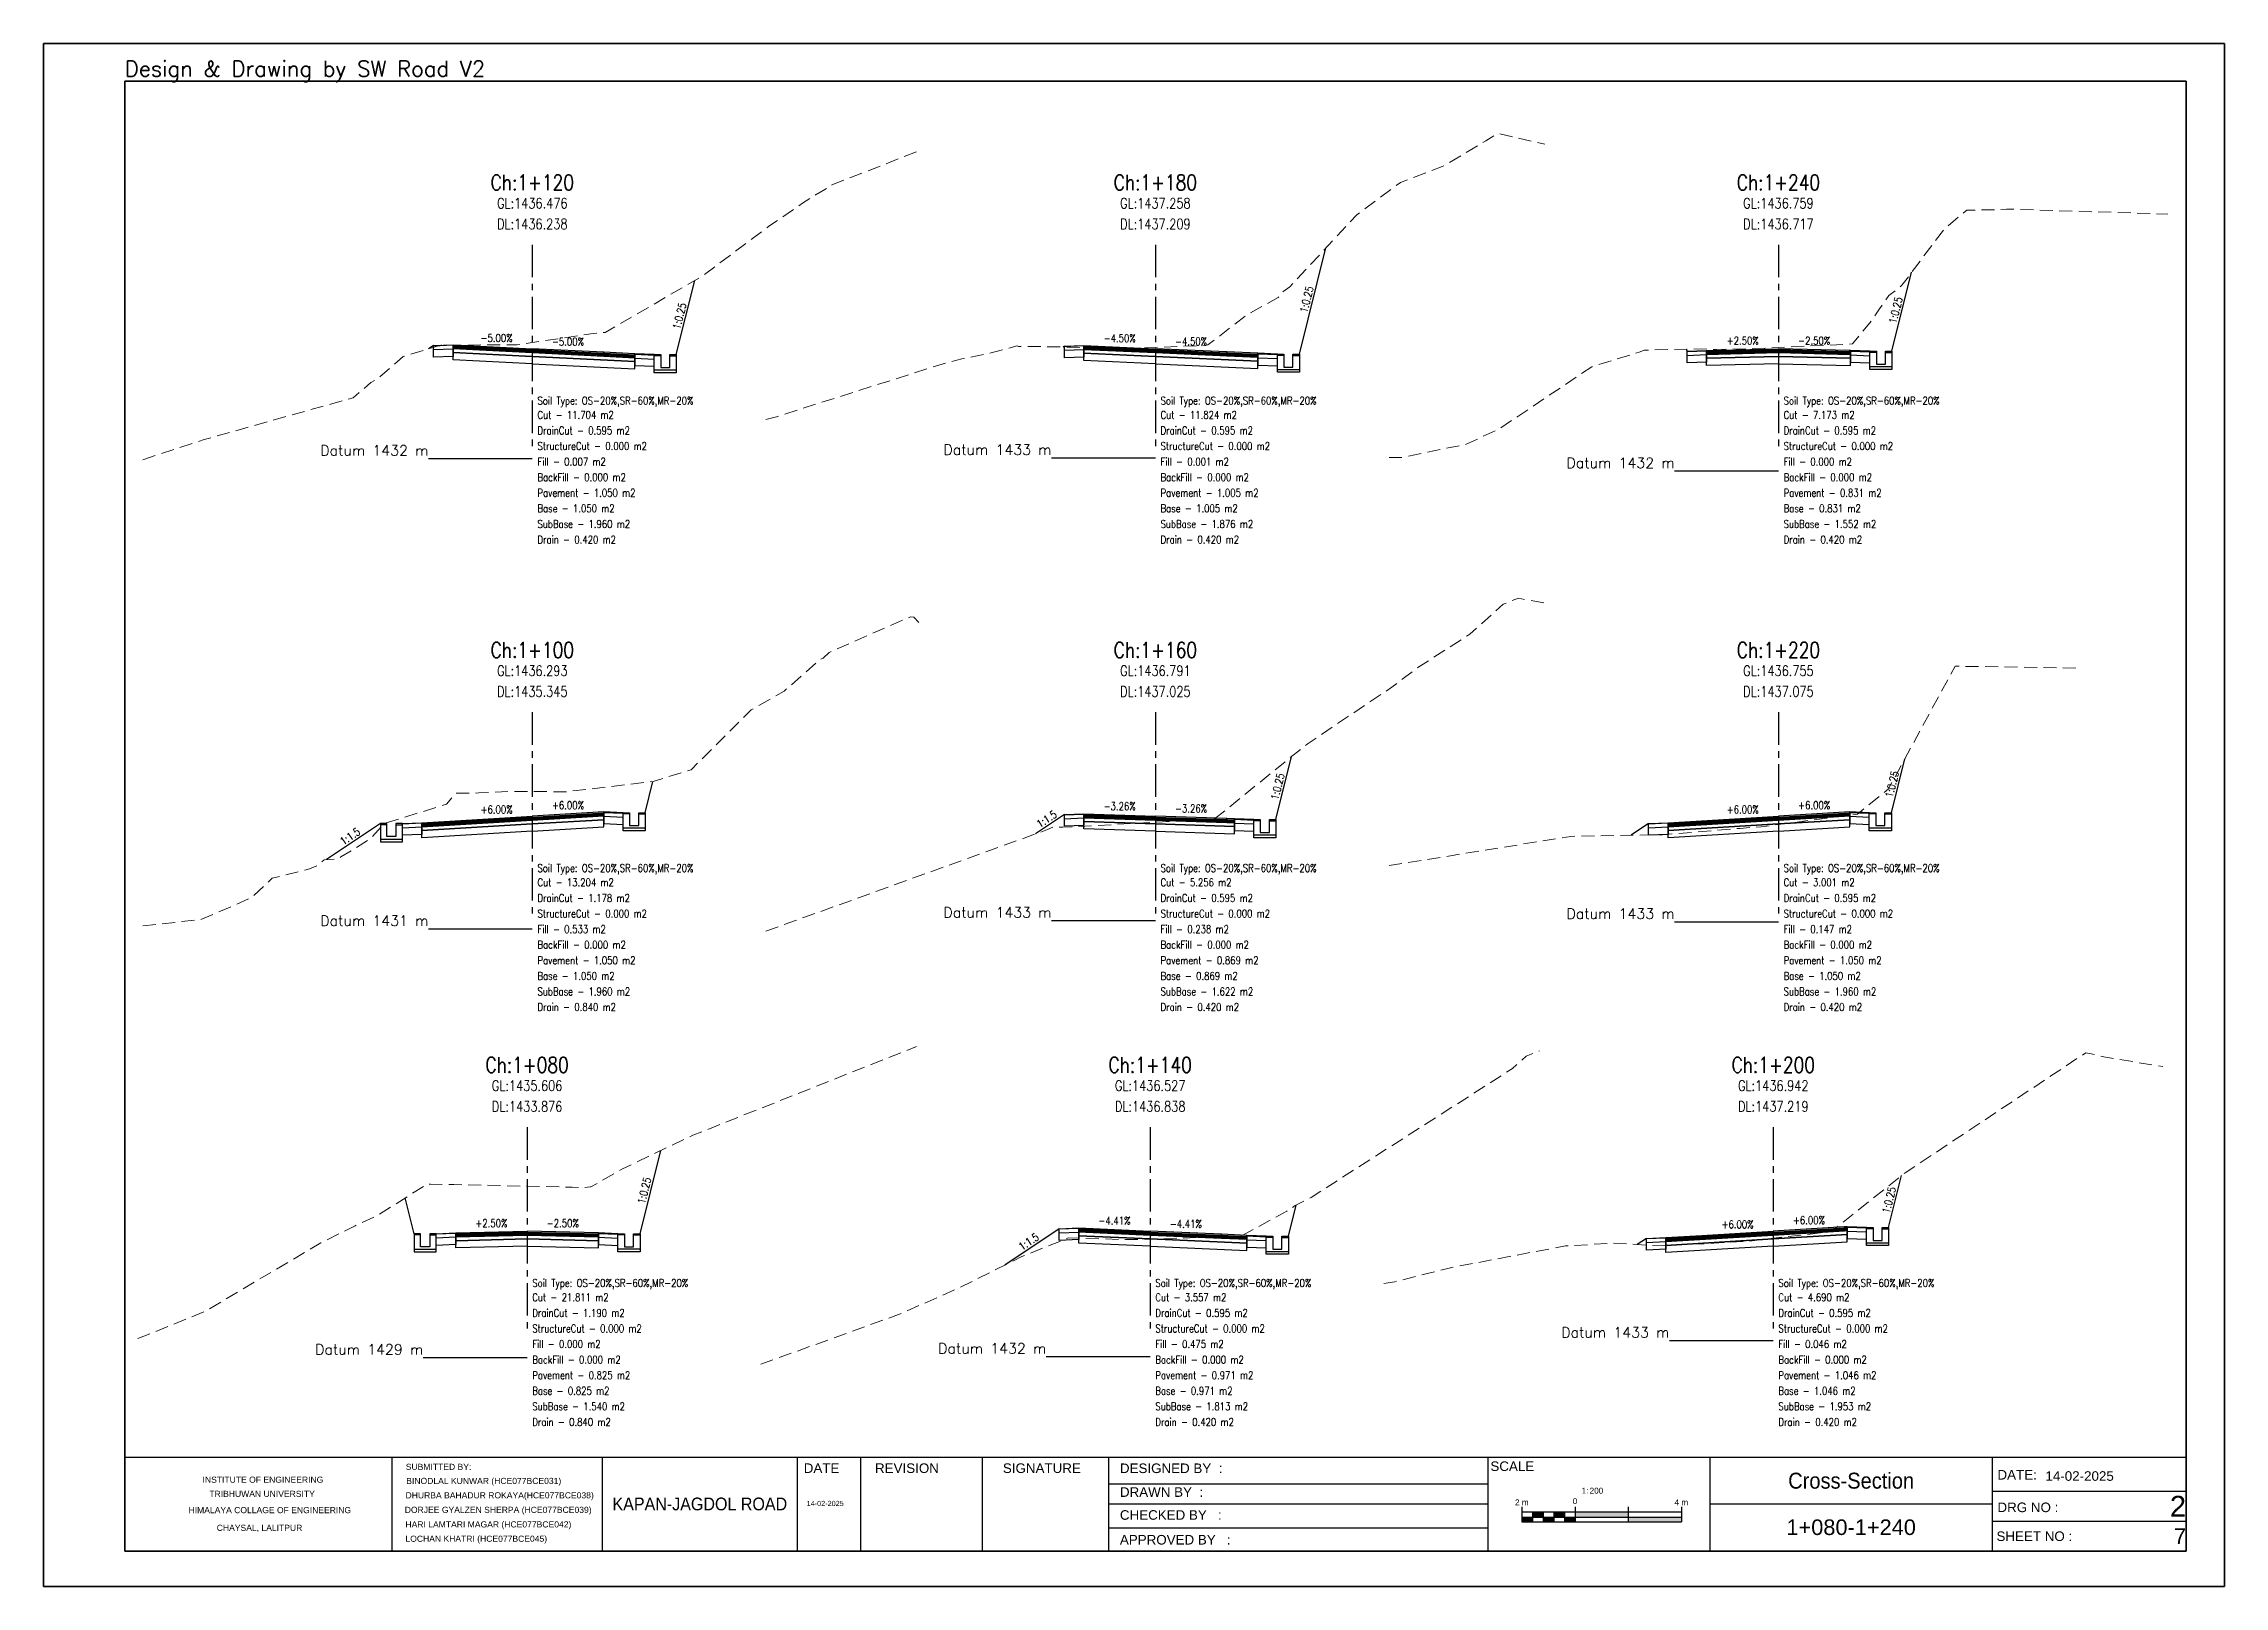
# Model space of a CAD drawing. Extents: x -19 to 1577, y -12 to 48.
# Drawn here: x 629.2 to 713.2, y -11.7 to 47.7 of the extents above; entities that cross this region are included whole.
import ezdxf
from ezdxf.enums import TextEntityAlignment as Align

# ---------------------------------------------------------------- set-up
doc = ezdxf.new("R2010")
doc.units = 0
doc.header["$MEASUREMENT"] = 0
doc.linetypes.add('Center', pattern=[2, 1.25, -0.25, 0.25, -0.25])
doc.linetypes.add('Dashed', pattern=[0.75, 0.5, -0.25])
for name, color, linetype in [('BackFill-Area', 7, 'Continuous'), ('Base', 6, 'Continuous'), ('Base-Area', 7, 'Continuous'), ('Cut-Area', 7, 'Continuous'), ('CutFillLine', 4, 'Continuous'), ('Drain', 3, 'Continuous'), ('Drain-Area', 7, 'Continuous'), ('DrainCut-Area', 7, 'Continuous'), ('ExtraWideningLayers', 7, 'Continuous'), ('Fill-Area', 7, 'Continuous'), ('Frame', 7, 'Continuous'), ('L_CF_Slope', 7, 'Continuous'), ('L_Slope', 7, 'Continuous'), ('Pavement-Area', 7, 'Continuous'), ('PavementLayers', 1, 'Continuous'), ('R_CF_Slope', 7, 'Continuous'), ('R_Slope', 7, 'Continuous'), ('Shoulder', 2, 'Continuous'), ('Soil Type', 7, 'Continuous'), ('StructureCut-Area', 7, 'Continuous'), ('SubBase', 7, 'Continuous'), ('SubBase-Area', 7, 'Continuous')]:
    doc.layers.add(name, color=color, linetype=linetype)
for name, color, linetype, lineweight in [('CenterLine', 5, 'Center', 25), ('ChainageTxt', 7, 'Continuous', 25), ('DatumLabel', 1, 'Continuous', 25), ('DLTxt', 1, 'Continuous', 25), ('GL', 104, 'Dashed', 18), ('GLTxt', 3, 'Continuous', 25)]:
    doc.layers.add(name, color=color, linetype=linetype, lineweight=lineweight)
doc.styles.add('ARIAL', font='arial.ttf')
doc.styles.get("Standard").update_dxf_attribs({"font": 'simplex.shx'})

# ---------------------------------------------------------------- blocks, each defined once
blk = doc.blocks.new('SheetA3-1')
at = {"layer": 'Frame', "color": 6, "linetype": 'Continuous', "lineweight": 35}
for p, q in [((397, 0), (0, 0)), ((0, 0), (0, -283)), ((397, -283), (397, 0)), ((0, -283), (397, -283))]:
    blk.add_line(p, q, dxfattribs=at)
at = {"layer": 'Frame', "linetype": 'Continuous', "lineweight": 30}
for p, q in [((397, -264.94), (0, -264.94)), ((51.51, -282.86), (51.51, -264.94)), ((91.94, -264.94), (91.94, -282.86)), ((129.6, -282.86), (129.6, -264.94)), ((141.75, -282.86), (141.75, -264.94)), ((165.2, -282.86), (165.2, -264.94)), ((189.51, -282.86), (189.51, -264.94)), ((262.53, -264.94), (262.53, -282.86)), ((305.32, -282.86), (305.32, -264.94)), ((359.69, -264.94), (359.69, -282.86)), ((189.51, -270.06), (262.53, -270.06)), ((359.69, -271.47), (397, -271.47)), ((189.51, -273.9), (262.53, -273.9)), ((305.32, -273.9), (359.69, -273.9)), ((189.51, -278.48), (262.53, -278.48)), ((359.69, -277.21), (397, -277.21))]:
    blk.add_line(p, q, dxfattribs=at)
at = {"layer": 'Frame', "color": 7, "linetype": 'Continuous'}
for p, q in [((269.08, -274.49), (269.08, -277.35)), ((299.8, -275.51), (269.08, -275.51)), ((269.08, -276.43), (299.8, -276.43)), ((271.13, -275.51), (271.13, -277.35)), ((273.18, -275.51), (273.18, -277.35)), ((275.23, -275.51), (275.23, -277.35)), ((277.28, -275.51), (277.28, -277.35)), ((279.32, -274.49), (279.32, -277.35)), ((289.56, -274.49), (289.56, -277.35)), ((299.8, -274.49), (299.8, -277.35)), ((269.08, -277.35), (299.8, -277.35))]:
    blk.add_line(p, q, dxfattribs=at)
at = {"layer": 'Frame', "color": 6, "linetype": 'Continuous', "lineweight": 35}
blk.add_lwpolyline([(-15.62, -289.77), (404.38, -289.77), (404.38, 7.23), (-15.62, 7.23)], close=True, dxfattribs=at)
at = {"layer": 'Frame', "color": 7, "linetype": 'Continuous'}
for points in [[(269.08, -276.43), (269.08, -277.35), (271.13, -276.43), (271.13, -277.35)], [(271.13, -275.51), (271.13, -276.43), (273.18, -275.51), (273.18, -276.43)], [(273.18, -276.43), (273.18, -277.35), (275.23, -276.43), (275.23, -277.35)], [(275.23, -276.43), (275.23, -275.51), (277.28, -276.43), (277.28, -275.51)], [(277.28, -276.43), (277.28, -277.35), (279.32, -276.43), (279.32, -277.35)], [(279.32, -276.43), (279.32, -275.51), (289.56, -276.43), (289.56, -275.51)], [(289.56, -276.43), (289.56, -277.35), (299.8, -276.43), (299.8, -277.35)]]:
    blk.add_solid(points, dxfattribs=at)
at = {"color": 1, "style": 'ARIAL'}
for tag, height, p in [('DWGNUM', 4, (397, -274.34)), ('SHEETNUM', 3, (397, -280.11))]:
    blk.add_attdef(tag, text='', height=height, dxfattribs=at).set_placement(p, align=Align.MIDDLE_RIGHT)
at = {"style": 'ARIAL'}
blk.add_attdef('CHRANGE', text='', height=3, dxfattribs=at).set_placement((332.51, -278.38), align=Align.MIDDLE_CENTER)
at = {"layer": 'Frame', "linetype": 'Continuous', "style": 'ARIAL'}
for s, height, p in [('INSTITUTE OF ENGINEERING', 1.1795, (26.62, -269.82)), ('SCALE ', 1.843, (267.6, -267.56))]:
    blk.add_text(s, height=height, dxfattribs=at).set_placement(p, align=Align.CENTER)
for s, height, p in [('SUBMITTED BY:', 1.1795, (54.13, -267.35)), ('DATE', 1.843, (130.78, -267.94)), ('REVISION', 1.843, (144.51, -267.94)), ('SIGNATURE', 1.843, (169.13, -267.94)), ('DESIGNED BY  :', 1.8429, (191.67, -267.96)), ('DHURBA BAHADUR ROKAYA(HCE077BCE038)', 1.1795, (54.09, -272.83)), ('BINODLAL KUNWAR (HCE077BCE031)', 1.1795, (54.23, -270.06)), ('DRAWN BY  :', 1.8429, (191.67, -272.54)), ('DORJEE GYALZEN SHERPA (HCE077BCE039)', 1.1795, (53.94, -275.63)), ('HARI LAMTARI MAGAR (HCE077BCE042)', 1.1795, (54.07, -278.43)), ('14-02-2025', 1, (131.34, -274.31)), ('CHECKED BY   :', 1.8429, (191.67, -276.95)), ('LOCHAN KHATRI (HCE077BCE045)', 1.1795, (54.07, -281.19)), ('APPROVED BY   :', 1.8429, (191.67, -281.72))]:
    blk.add_text(s, height=height, dxfattribs=at).set_placement(p)
at = {"layer": 'Frame', "color": 7, "linetype": 'Continuous', "style": 'ARIAL'}
for s, height, p in [('DATE:', 1.843, (360.68, -269.21)), ('14-02-2025', 1.843, (369.92, -269.45)), ('DRG NO : ', 1.843, (360.68, -275.48)), ('SHEET NO : ', 1.8429, (360.49, -281.04))]:
    blk.add_text(s, height=height, dxfattribs=at).set_placement(p)
at = {"layer": 'Frame', "linetype": 'Continuous', "style": 'ARIAL'}
for s, p in [('TRIBHUWAN UNIVERSITY', (26.46, -271.96)), ('HIMALAYA COLLAGE OF ENGINEERING', (27.95, -275.09)), ('CHAYSAL, LALITPUR', (25.97, -278.6))]:
    blk.add_text(s, height=1.1795, dxfattribs=at).set_placement(p, align=Align.MIDDLE)
at = {"layer": 'Frame', "color": 7, "linetype": 'Continuous', "style": 'ARIAL'}
for s, height, p in [('0', 1.13, (279.32, -273.93)), ('1: ', 1.126, (281.48, -271.89))]:
    blk.add_text(s, height=height, dxfattribs=at).set_placement(p, align=Align.CENTER)
at = {"layer": 'Frame', "linetype": 'Continuous', "lineweight": 30, "style": 'ARIAL', "width": 0.9}
for tag, height, p in [('DWGNAME', 3.07, (332.51, -269.42)), ('KAPAN-JAGDOLROAD', 2.46, (110.77, -273.9))]:
    blk.add_attdef(tag, text='', height=height, dxfattribs=at).set_placement(p, align=Align.MIDDLE_CENTER)
at = {"layer": 'Frame', "color": 7, "linetype": 'Continuous', "style": 'ARIAL'}
blk.add_attdef('HSCALE', (282.14, -271.91), '', height=1.13, dxfattribs=at)
for tag, p in [('V1', (269.08, -274.49)), ('V2', (299.8, -274.49))]:
    blk.add_attdef(tag, text='', height=1.13, dxfattribs=at).set_placement(p, align=Align.BOTTOM_CENTER)

msp = doc.modelspace()

# ---------------------------------------------------------------- linework, layer by layer
at = {"layer": 'Base'}
for points in [[(648, 35.85), (648, 35.7), (644.947, 35.853), (644.947, 35.853), (644.947, 36.003), (648, 35.85)], [(648, 35.85), (648, 35.7), (651.947, 35.503), (651.947, 35.503), (651.947, 35.653), (648, 35.85)], [(672, 35.85), (672, 35.7), (669.25, 35.824), (669.25, 35.824), (669.25, 35.974), (672, 35.85)], [(672, 35.85), (672, 35.7), (675.95, 35.522), (675.95, 35.522), (675.95, 35.672), (672, 35.85)], [(696, 35.85), (696, 35.7), (693.229, 35.631), (693.229, 35.631), (693.229, 35.781), (696, 35.85)], [(696, 35.85), (696, 35.7), (698.771, 35.631), (698.771, 35.631), (698.771, 35.781), (696, 35.85)], [(648, 17.85), (648, 17.7), (643.75, 17.445), (643.75, 17.445), (643.75, 17.595), (648, 17.85)], [(648, 17.85), (648, 17.7), (650.75, 17.865), (650.75, 17.865), (650.75, 18.015), (648, 17.85)], [(672, 17.85), (672, 17.7), (669.25, 17.79), (669.25, 17.79), (669.25, 17.94), (672, 17.85)], [(672, 17.85), (672, 17.7), (675.042, 17.601), (675.042, 17.601), (675.042, 17.751), (672, 17.85)], [(696, 17.85), (696, 17.7), (691.75, 17.445), (691.75, 17.445), (691.75, 17.595), (696, 17.85)], [(696, 17.85), (696, 17.7), (698.75, 17.865), (698.75, 17.865), (698.75, 18.015), (696, 17.85)], [(647.8, 1.874), (647.8, 1.724), (645.05, 1.655), (645.05, 1.655), (645.05, 1.805), (647.8, 1.874)], [(647.8, 1.874), (647.8, 1.724), (650.55, 1.655), (650.55, 1.655), (650.55, 1.805), (647.8, 1.874)], [(671.8, 1.874), (671.8, 1.724), (669.05, 1.845), (669.05, 1.845), (669.05, 1.995), (671.8, 1.874)], [(671.8, 1.874), (671.8, 1.724), (675.524, 1.56), (675.524, 1.56), (675.524, 1.71), (671.8, 1.874)], [(695.8, 1.874), (695.8, 1.724), (691.667, 1.476), (691.667, 1.476), (691.667, 1.626), (695.8, 1.874)], [(695.8, 1.874), (695.8, 1.724), (698.643, 1.894), (698.643, 1.894), (698.643, 2.044), (695.8, 1.874)]]:
    msp.add_lwpolyline(points, dxfattribs=at)
at = {"layer": 'CenterLine'}
for p, q in [((648, 40), (648, 32)), ((672, 40), (672, 32)), ((696, 40), (696, 32)), ((648, 22), (648, 14)), ((672, 22), (672, 14)), ((696, 22), (696, 14)), ((647.8, 6.024), (647.8, -1.976)), ((671.8, 6.024), (671.8, -1.976)), ((695.8, 6.024), (695.8, -1.976))]:
    msp.add_line(p, q, dxfattribs=at)
at = {"layer": 'CutFillLine'}
for points in [[(677.55, 35.792), (678.572, 39.879)], [(700.371, 35.901), (701.131, 38.941)], [(653.547, 35.773), (654.261, 38.63)], [(644.197, 36.123), (643.999, 35.991)], [(668.5, 36.094), (668.454, 36.063)], [(692.479, 35.901), (692.457, 35.986)], [(676.642, 17.871), (677.248, 20.294)], [(700.35, 18.135), (700.868, 20.208)], [(652.35, 18.135), (652.649, 19.333)], [(642.15, 17.715), (640.07, 16.328)], [(668.5, 18.06), (667.387, 17.318)], [(691, 17.715), (690.327, 17.266)], [(652.15, 1.925), (652.95, 5.126)], [(700.243, 2.164), (700.742, 4.161)], [(643.45, 1.925), (643.106, 3.301)], [(677.124, 1.83), (677.423, 3.025)], [(668.3, 2.115), (666.203, 0.717)], [(690.917, 1.746), (690.561, 1.508)]]:
    msp.add_lwpolyline(points, dxfattribs=at)
at = {"layer": 'DatumLabel'}
for p, q in [((648, 31.762), (644, 31.762)), ((672, 31.791), (668, 31.791)), ((696, 31.283), (692, 31.283)), ((648, 13.655), (644, 13.655)), ((672, 13.975), (668, 13.975)), ((696, 13.925), (692, 13.925)), ((695.8, -2.195), (691.8, -2.195)), ((647.8, -2.852), (643.8, -2.852)), ((671.8, -2.814), (667.8, -2.814))]:
    msp.add_line(p, q, dxfattribs=at)
at = {"layer": 'Drain'}
for points in [[(652.697, 35.773), (652.947, 35.773), (652.947, 35.723), (652.947, 35.273), (653.297, 35.273), (653.297, 35.723), (653.297, 35.773), (653.547, 35.773), (653.547, 35.723), (653.547, 35.273), (653.547, 35.173), (653.547, 35.073), (652.697, 35.073), (652.697, 35.173), (652.697, 35.273), (652.697, 35.723), (652.697, 35.773)], [(652.947, 35.723), (652.697, 35.723)], [(653.297, 35.723), (653.547, 35.723)], [(676.7, 35.792), (676.95, 35.792), (676.95, 35.742), (676.95, 35.292), (677.3, 35.292), (677.3, 35.742), (677.3, 35.792), (677.55, 35.792), (677.55, 35.742), (677.55, 35.292), (677.55, 35.192), (677.55, 35.092), (676.7, 35.092), (676.7, 35.192), (676.7, 35.292), (676.7, 35.742), (676.7, 35.792)], [(676.95, 35.742), (676.7, 35.742)], [(677.3, 35.742), (677.55, 35.742)], [(699.521, 35.901), (699.771, 35.901), (699.771, 35.851), (699.771, 35.401), (700.121, 35.401), (700.121, 35.851), (700.121, 35.901), (700.371, 35.901), (700.371, 35.851), (700.371, 35.401), (700.371, 35.301), (700.371, 35.201), (699.521, 35.201), (699.521, 35.301), (699.521, 35.401), (699.521, 35.851), (699.521, 35.901)], [(699.771, 35.851), (699.521, 35.851)], [(700.371, 35.301), (699.521, 35.301)], [(700.121, 35.851), (700.371, 35.851)], [(653.547, 35.173), (652.697, 35.173)], [(677.55, 35.192), (676.7, 35.192)], [(643, 17.715), (642.75, 17.715), (642.75, 17.665), (642.75, 17.215), (642.4, 17.215), (642.4, 17.665), (642.4, 17.715), (642.15, 17.715), (642.15, 17.665), (642.15, 17.215), (642.15, 17.115), (642.15, 17.015), (643, 17.015), (643, 17.115), (643, 17.215), (643, 17.665), (643, 17.715)], [(642.4, 17.665), (642.15, 17.665)], [(642.75, 17.665), (643, 17.665)], [(651.5, 18.135), (651.75, 18.135), (651.75, 18.085), (651.75, 17.635), (652.1, 17.635), (652.1, 18.085), (652.1, 18.135), (652.35, 18.135), (652.35, 18.085), (652.35, 17.635), (652.35, 17.535), (652.35, 17.435), (651.5, 17.435), (651.5, 17.535), (651.5, 17.635), (651.5, 18.085), (651.5, 18.135)], [(651.75, 18.085), (651.5, 18.085)], [(652.1, 18.085), (652.35, 18.085)], [(675.792, 17.871), (676.042, 17.871), (676.042, 17.821), (676.042, 17.371), (676.392, 17.371), (676.392, 17.821), (676.392, 17.871), (676.642, 17.871), (676.642, 17.821), (676.642, 17.371), (676.642, 17.271), (676.642, 17.171), (675.792, 17.171), (675.792, 17.271), (675.792, 17.371), (675.792, 17.821), (675.792, 17.871)], [(676.042, 17.821), (675.792, 17.821)], [(676.392, 17.821), (676.642, 17.821)], [(699.5, 18.135), (699.75, 18.135), (699.75, 18.085), (699.75, 17.635), (700.1, 17.635), (700.1, 18.085), (700.1, 18.135), (700.35, 18.135), (700.35, 18.085), (700.35, 17.635), (700.35, 17.535), (700.35, 17.435), (699.5, 17.435), (699.5, 17.535), (699.5, 17.635), (699.5, 18.085), (699.5, 18.135)], [(699.75, 18.085), (699.5, 18.085)], [(700.1, 18.085), (700.35, 18.085)], [(642.15, 17.115), (643, 17.115)], [(652.35, 17.535), (651.5, 17.535)], [(676.642, 17.271), (675.792, 17.271)], [(700.35, 17.535), (699.5, 17.535)], [(644.3, 1.925), (644.05, 1.925), (644.05, 1.875), (644.05, 1.425), (643.7, 1.425), (643.7, 1.875), (643.7, 1.925), (643.45, 1.925), (643.45, 1.875), (643.45, 1.425), (643.45, 1.325), (643.45, 1.225), (644.3, 1.225), (644.3, 1.325), (644.3, 1.425), (644.3, 1.875), (644.3, 1.925)], [(643.7, 1.875), (643.45, 1.875)], [(644.05, 1.875), (644.3, 1.875)], [(651.3, 1.925), (651.55, 1.925), (651.55, 1.875), (651.55, 1.425), (651.9, 1.425), (651.9, 1.875), (651.9, 1.925), (652.15, 1.925), (652.15, 1.875), (652.15, 1.425), (652.15, 1.325), (652.15, 1.225), (651.3, 1.225), (651.3, 1.325), (651.3, 1.425), (651.3, 1.875), (651.3, 1.925)], [(651.55, 1.875), (651.3, 1.875)], [(651.9, 1.875), (652.15, 1.875)], [(676.274, 1.83), (676.524, 1.83), (676.524, 1.78), (676.524, 1.33), (676.874, 1.33), (676.874, 1.78), (676.874, 1.83), (677.124, 1.83), (677.124, 1.78), (677.124, 1.33), (677.124, 1.23), (677.124, 1.13), (676.274, 1.13), (676.274, 1.23), (676.274, 1.33), (676.274, 1.78), (676.274, 1.83)], [(676.524, 1.78), (676.274, 1.78)], [(676.874, 1.78), (677.124, 1.78)], [(699.393, 2.164), (699.643, 2.164), (699.643, 2.114), (699.643, 1.664), (699.993, 1.664), (699.993, 2.114), (699.993, 2.164), (700.243, 2.164), (700.243, 2.114), (700.243, 1.664), (700.243, 1.564), (700.243, 1.464), (699.393, 1.464), (699.393, 1.564), (699.393, 1.664), (699.393, 2.114), (699.393, 2.164)], [(699.643, 2.114), (699.393, 2.114)], [(699.993, 2.114), (700.243, 2.114)], [(643.45, 1.325), (644.3, 1.325)], [(652.15, 1.325), (651.3, 1.325)], [(677.124, 1.23), (676.274, 1.23)], [(700.243, 1.564), (699.393, 1.564)]]:
    msp.add_lwpolyline(points, dxfattribs=at)
at = {"layer": 'ExtraWideningLayers'}
for points in [[(645.25, 36.138), (645.25, 36.087), (644.947, 36.103), (644.947, 36.103), (644.947, 36.153), (645.25, 36.138)], [(645.25, 36.087), (645.25, 36.037), (644.947, 36.053), (644.947, 36.053), (644.947, 36.103), (645.25, 36.087)], [(645.25, 36.037), (645.25, 35.987), (644.947, 36.003), (644.947, 36.003), (644.947, 36.053), (645.25, 36.037)], [(650.75, 35.862), (650.75, 35.812), (651.947, 35.753), (651.947, 35.753), (651.947, 35.803), (650.75, 35.862)], [(650.75, 35.812), (650.75, 35.762), (651.947, 35.703), (651.947, 35.703), (651.947, 35.753), (650.75, 35.812)], [(650.75, 35.762), (650.75, 35.712), (651.947, 35.653), (651.947, 35.653), (651.947, 35.703), (650.75, 35.762)], [(674.75, 35.876), (674.75, 35.826), (675.95, 35.772), (675.95, 35.772), (675.95, 35.822), (674.75, 35.876)], [(674.75, 35.826), (674.75, 35.776), (675.95, 35.722), (675.95, 35.722), (675.95, 35.772), (674.75, 35.826)], [(674.75, 35.776), (674.75, 35.726), (675.95, 35.672), (675.95, 35.672), (675.95, 35.722), (674.75, 35.776)], [(693.25, 35.931), (693.25, 35.881), (693.229, 35.881), (693.229, 35.881), (693.229, 35.931), (693.25, 35.931)], [(693.25, 35.881), (693.25, 35.831), (693.229, 35.831), (693.229, 35.831), (693.229, 35.881), (693.25, 35.881)], [(693.25, 35.831), (693.25, 35.781), (693.229, 35.781), (693.229, 35.781), (693.229, 35.831), (693.25, 35.831)], [(698.75, 35.931), (698.75, 35.881), (698.771, 35.881), (698.771, 35.881), (698.771, 35.931), (698.75, 35.931)], [(698.75, 35.881), (698.75, 35.831), (698.771, 35.831), (698.771, 35.831), (698.771, 35.881), (698.75, 35.881)], [(698.75, 35.831), (698.75, 35.781), (698.771, 35.781), (698.771, 35.781), (698.771, 35.831), (698.75, 35.831)], [(645.25, 17.835), (645.25, 17.785), (643.75, 17.695), (643.75, 17.695), (643.75, 17.745), (645.25, 17.835)], [(645.25, 17.785), (645.25, 17.735), (643.75, 17.645), (643.75, 17.645), (643.75, 17.695), (645.25, 17.785)], [(645.25, 17.735), (645.25, 17.685), (643.75, 17.595), (643.75, 17.595), (643.75, 17.645), (645.25, 17.735)], [(674.75, 17.91), (674.75, 17.86), (675.042, 17.851), (675.042, 17.851), (675.042, 17.901), (674.75, 17.91)], [(674.75, 17.86), (674.75, 17.81), (675.042, 17.801), (675.042, 17.801), (675.042, 17.851), (674.75, 17.86)], [(674.75, 17.81), (674.75, 17.76), (675.042, 17.751), (675.042, 17.751), (675.042, 17.801), (674.75, 17.81)], [(693.25, 17.835), (693.25, 17.785), (691.75, 17.695), (691.75, 17.695), (691.75, 17.745), (693.25, 17.835)], [(693.25, 17.785), (693.25, 17.735), (691.75, 17.645), (691.75, 17.645), (691.75, 17.695), (693.25, 17.785)], [(693.25, 17.735), (693.25, 17.685), (691.75, 17.595), (691.75, 17.595), (691.75, 17.645), (693.25, 17.735)], [(674.55, 1.903), (674.55, 1.853), (675.524, 1.81), (675.524, 1.81), (675.524, 1.86), (674.55, 1.903)], [(674.55, 1.853), (674.55, 1.803), (675.524, 1.76), (675.524, 1.76), (675.524, 1.81), (674.55, 1.853)], [(674.55, 1.803), (674.55, 1.753), (675.524, 1.71), (675.524, 1.71), (675.524, 1.76), (674.55, 1.803)], [(693.05, 1.859), (693.05, 1.809), (691.667, 1.726), (691.667, 1.726), (691.667, 1.776), (693.05, 1.859)], [(693.05, 1.809), (693.05, 1.759), (691.667, 1.676), (691.667, 1.676), (691.667, 1.726), (693.05, 1.809)], [(693.05, 1.759), (693.05, 1.709), (691.667, 1.626), (691.667, 1.626), (691.667, 1.676), (693.05, 1.759)], [(698.55, 2.189), (698.55, 2.139), (698.643, 2.144), (698.643, 2.144), (698.643, 2.194), (698.55, 2.189)], [(698.55, 2.139), (698.55, 2.089), (698.643, 2.094), (698.643, 2.094), (698.643, 2.144), (698.55, 2.139)], [(698.55, 2.089), (698.55, 2.039), (698.643, 2.044), (698.643, 2.044), (698.643, 2.094), (698.55, 2.089)]]:
    msp.add_lwpolyline(points, dxfattribs=at)
at = {"layer": 'GL', "flags": 128}
for points in [[(657, 33.28), (657.401, 33.382), (663.653, 35.364), (664.539, 35.604), (665.503, 35.794), (666.673, 36.105), (666.722, 36.088), (667.156, 36.087), (668.143, 36.069), (669.578, 36.041), (671.287, 36.018), (672, 36.049), (672.97, 36.092), (673.834, 36.11), (674.027, 36.149), (675.464, 37.259), (676.729, 37.976), (676.909, 38.186), (677.184, 38.385), (679.754, 41.152), (681.436, 42.397), (683.048, 43.015), (683.124, 43.039), (684.729, 43.998), (685.18, 44.291), (687, 43.872)], [(633, 31.726), (635.355, 32.499), (641.1, 34.111), (641.784, 34.694), (642.12, 34.906), (643.023, 35.701), (644.478, 36.133), (644.828, 36.134), (647.412, 36.152), (648, 36.238), (650.261, 36.572), (650.813, 36.628), (654.534, 38.788), (657.112, 40.714), (658.403, 41.598), (658.953, 41.946), (658.983, 41.96), (659.496, 42.266), (659.544, 42.306), (663, 43.66)], [(681, 31.805), (681.28, 31.814), (681.456, 31.807), (683.939, 32.311), (685.217, 32.892), (688.813, 35.305), (690.674, 35.88), (690.829, 35.94), (692.694, 35.993), (693.613, 35.972), (695.591, 36.021), (696, 36.042), (698.852, 36.185), (699.523, 36.996), (699.889, 37.529), (700.253, 38.046), (700.756, 38.443), (702.378, 40.597), (703.254, 41.337), (704.447, 41.346), (704.789, 41.377), (711, 41.184)], [(657, 13.573), (667.849, 17.484), (668.075, 17.583), (668.433, 17.571), (672, 17.766), (672.277, 17.781), (674.265, 17.879), (676.983, 20.081), (677.846, 20.777), (681.106, 22.965), (682.108, 23.723), (684.112, 25.004), (685.391, 26.157), (685.981, 26.393), (687, 26.21)], [(633, 13.772), (635.231, 14.022), (636.363, 14.495), (637.2, 14.878), (637.98, 15.611), (639.349, 15.946), (639.736, 16.11), (639.98, 16.325), (640.505, 16.345), (640.631, 16.429), (641.778, 17.135), (642.299, 17.717), (644.7, 18.461), (645.054, 18.886), (645.945, 18.893), (647.173, 18.952), (648, 18.948), (649.299, 18.941), (652.652, 19.333), (654.121, 19.789), (656.432, 22.096), (657.697, 22.812), (659.083, 24.028), (659.205, 24.082), (659.431, 24.305), (662.574, 25.679), (662.694, 25.661), (663, 25.342)], [(681, 16.097), (688.005, 17.222), (691.441, 17.287), (691.536, 17.286), (694.521, 17.53), (695.333, 17.592), (696, 17.679), (699.048, 18.081), (700.24, 19.052), (702.807, 23.776), (707.513, 23.701)], [(632.8, -2.117), (635.395, -1.064), (639.856, 1.569), (641.174, 2.233), (642.092, 2.654), (643.946, 3.837), (644.075, 3.83), (644.979, 3.815), (647.8, 3.754), (649.542, 3.716), (649.97, 3.695), (650.228, 3.732), (650.26, 3.734), (650.51, 3.872), (651.453, 4.413), (654.186, 5.715), (662.8, 9.13)], [(656.8, -3.103), (662.111, -1.188), (664.269, -0.242), (666.861, 1.043), (668.65, 1.763), (670.983, 1.695), (671.8, 1.713), (672.115, 1.72), (675.314, 1.839), (677.063, 2.79), (677.386, 3.005), (677.999, 3.324), (685.756, 8.286), (686.281, 8.759), (686.8, 8.966)], [(680.8, 0.012), (681.222, 0.075), (683.363, 0.613), (687.802, 1.457), (688.688, 1.5), (689.596, 1.568), (691.116, 1.474), (692.154, 1.492), (693.51, 1.556), (694.868, 1.64), (695.8, 1.747), (698.03, 2.003), (700.883, 4.272), (707.842, 8.893), (708.599, 8.723), (710.8, 8.358)]]:
    msp.add_lwpolyline(points, dxfattribs=at)
at = {"layer": 'PavementLayers'}
for points in [[(648, 36), (648, 35.95), (645.25, 36.087), (645.25, 36.087), (645.25, 36.138), (648, 36)], [(672, 36), (672, 35.95), (669.25, 36.074), (669.25, 36.074), (669.25, 36.124), (672, 36)], [(648, 35.95), (648, 35.9), (645.25, 36.037), (645.25, 36.037), (645.25, 36.087), (648, 35.95)], [(648, 35.9), (648, 35.85), (645.25, 35.987), (645.25, 35.987), (645.25, 36.037), (648, 35.9)], [(648, 36), (648, 35.95), (650.75, 35.812), (650.75, 35.812), (650.75, 35.862), (648, 36)], [(648, 35.95), (648, 35.9), (650.75, 35.762), (650.75, 35.762), (650.75, 35.812), (648, 35.95)], [(648, 35.9), (648, 35.85), (650.75, 35.712), (650.75, 35.712), (650.75, 35.762), (648, 35.9)], [(672, 35.95), (672, 35.9), (669.25, 36.024), (669.25, 36.024), (669.25, 36.074), (672, 35.95)], [(672, 35.9), (672, 35.85), (669.25, 35.974), (669.25, 35.974), (669.25, 36.024), (672, 35.9)], [(672, 36), (672, 35.95), (674.75, 35.826), (674.75, 35.826), (674.75, 35.876), (672, 36)], [(672, 35.95), (672, 35.9), (674.75, 35.776), (674.75, 35.776), (674.75, 35.826), (672, 35.95)], [(672, 35.9), (672, 35.85), (674.75, 35.726), (674.75, 35.726), (674.75, 35.776), (672, 35.9)], [(696, 36), (696, 35.95), (693.25, 35.881), (693.25, 35.881), (693.25, 35.931), (696, 36)], [(696, 35.95), (696, 35.9), (693.25, 35.831), (693.25, 35.831), (693.25, 35.881), (696, 35.95)], [(696, 35.9), (696, 35.85), (693.25, 35.781), (693.25, 35.781), (693.25, 35.831), (696, 35.9)], [(696, 36), (696, 35.95), (698.75, 35.881), (698.75, 35.881), (698.75, 35.931), (696, 36)], [(696, 35.95), (696, 35.9), (698.75, 35.831), (698.75, 35.831), (698.75, 35.881), (696, 35.95)], [(696, 35.9), (696, 35.85), (698.75, 35.781), (698.75, 35.781), (698.75, 35.831), (696, 35.9)], [(648, 18), (648, 17.95), (645.25, 17.785), (645.25, 17.785), (645.25, 17.835), (648, 18)], [(648, 17.95), (648, 17.9), (645.25, 17.735), (645.25, 17.735), (645.25, 17.785), (648, 17.95)], [(648, 17.9), (648, 17.85), (645.25, 17.685), (645.25, 17.685), (645.25, 17.735), (648, 17.9)], [(648, 18), (648, 17.95), (650.75, 18.115), (650.75, 18.115), (650.75, 18.165), (648, 18)], [(648, 17.95), (648, 17.9), (650.75, 18.065), (650.75, 18.065), (650.75, 18.115), (648, 17.95)], [(648, 17.9), (648, 17.85), (650.75, 18.015), (650.75, 18.015), (650.75, 18.065), (648, 17.9)], [(672, 18), (672, 17.95), (669.25, 18.04), (669.25, 18.04), (669.25, 18.09), (672, 18)], [(672, 17.95), (672, 17.9), (669.25, 17.99), (669.25, 17.99), (669.25, 18.04), (672, 17.95)], [(672, 17.9), (672, 17.85), (669.25, 17.94), (669.25, 17.94), (669.25, 17.99), (672, 17.9)], [(672, 18), (672, 17.95), (674.75, 17.86), (674.75, 17.86), (674.75, 17.91), (672, 18)], [(672, 17.95), (672, 17.9), (674.75, 17.81), (674.75, 17.81), (674.75, 17.86), (672, 17.95)], [(672, 17.9), (672, 17.85), (674.75, 17.76), (674.75, 17.76), (674.75, 17.81), (672, 17.9)], [(696, 18), (696, 17.95), (693.25, 17.785), (693.25, 17.785), (693.25, 17.835), (696, 18)], [(696, 17.95), (696, 17.9), (693.25, 17.735), (693.25, 17.735), (693.25, 17.785), (696, 17.95)], [(696, 17.9), (696, 17.85), (693.25, 17.685), (693.25, 17.685), (693.25, 17.735), (696, 17.9)], [(696, 18), (696, 17.95), (698.75, 18.115), (698.75, 18.115), (698.75, 18.165), (696, 18)], [(696, 17.95), (696, 17.9), (698.75, 18.065), (698.75, 18.065), (698.75, 18.115), (696, 17.95)], [(696, 17.9), (696, 17.85), (698.75, 18.015), (698.75, 18.015), (698.75, 18.065), (696, 17.9)], [(647.8, 2.024), (647.8, 1.974), (645.05, 1.905), (645.05, 1.905), (645.05, 1.955), (647.8, 2.024)], [(647.8, 1.974), (647.8, 1.924), (645.05, 1.855), (645.05, 1.855), (645.05, 1.905), (647.8, 1.974)], [(647.8, 1.924), (647.8, 1.874), (645.05, 1.805), (645.05, 1.805), (645.05, 1.855), (647.8, 1.924)], [(647.8, 2.024), (647.8, 1.974), (650.55, 1.905), (650.55, 1.905), (650.55, 1.955), (647.8, 2.024)], [(647.8, 1.974), (647.8, 1.924), (650.55, 1.855), (650.55, 1.855), (650.55, 1.905), (647.8, 1.974)], [(647.8, 1.924), (647.8, 1.874), (650.55, 1.805), (650.55, 1.805), (650.55, 1.855), (647.8, 1.924)], [(671.8, 2.024), (671.8, 1.974), (669.05, 2.095), (669.05, 2.095), (669.05, 2.145), (671.8, 2.024)], [(671.8, 1.974), (671.8, 1.924), (669.05, 2.045), (669.05, 2.045), (669.05, 2.095), (671.8, 1.974)], [(671.8, 1.924), (671.8, 1.874), (669.05, 1.995), (669.05, 1.995), (669.05, 2.045), (671.8, 1.924)], [(671.8, 2.024), (671.8, 1.974), (674.55, 1.853), (674.55, 1.853), (674.55, 1.903), (671.8, 2.024)], [(671.8, 1.974), (671.8, 1.924), (674.55, 1.803), (674.55, 1.803), (674.55, 1.853), (671.8, 1.974)], [(671.8, 1.924), (671.8, 1.874), (674.55, 1.753), (674.55, 1.753), (674.55, 1.803), (671.8, 1.924)], [(695.8, 2.024), (695.8, 1.974), (693.05, 1.809), (693.05, 1.809), (693.05, 1.859), (695.8, 2.024)], [(695.8, 1.974), (695.8, 1.924), (693.05, 1.759), (693.05, 1.759), (693.05, 1.809), (695.8, 1.974)], [(695.8, 1.924), (695.8, 1.874), (693.05, 1.709), (693.05, 1.709), (693.05, 1.759), (695.8, 1.924)], [(695.8, 2.024), (695.8, 1.974), (698.55, 2.139), (698.55, 2.139), (698.55, 2.189), (695.8, 2.024)], [(695.8, 1.974), (695.8, 1.924), (698.55, 2.089), (698.55, 2.089), (698.55, 2.139), (695.8, 1.974)], [(695.8, 1.924), (695.8, 1.874), (698.55, 2.039), (698.55, 2.039), (698.55, 2.089), (695.8, 1.924)]]:
    msp.add_lwpolyline(points, dxfattribs=at)
at = {"layer": 'Shoulder'}
for p, q in [((644.947, 36.133), (644.197, 36.103)), ((644.947, 35.983), (644.197, 35.953)), ((651.947, 35.783), (652.697, 35.753)), ((651.947, 35.633), (652.697, 35.603)), ((669.25, 36.104), (668.5, 36.074)), ((669.25, 35.954), (668.5, 35.924)), ((675.95, 35.802), (676.7, 35.772)), ((675.95, 35.652), (676.7, 35.622)), ((693.229, 35.911), (692.479, 35.881)), ((693.229, 35.761), (692.479, 35.731)), ((698.771, 35.911), (699.521, 35.881)), ((698.771, 35.761), (699.521, 35.731)), ((643.75, 17.725), (643, 17.695)), ((650.75, 18.145), (651.5, 18.115)), ((650.75, 17.995), (651.5, 17.965)), ((669.25, 18.07), (668.5, 18.04)), ((669.25, 17.92), (668.5, 17.89)), ((675.042, 17.881), (675.792, 17.851)), ((675.042, 17.731), (675.792, 17.701)), ((691.75, 17.725), (691, 17.695)), ((698.75, 18.145), (699.5, 18.115)), ((698.75, 17.995), (699.5, 17.965)), ((643.75, 17.575), (643, 17.545)), ((691.75, 17.575), (691, 17.545)), ((645.05, 1.935), (644.3, 1.905)), ((645.05, 1.785), (644.3, 1.755)), ((650.55, 1.935), (651.3, 1.905)), ((650.55, 1.785), (651.3, 1.755)), ((669.05, 2.125), (668.3, 2.095)), ((669.05, 1.975), (668.3, 1.945)), ((675.524, 1.84), (676.274, 1.81)), ((675.524, 1.69), (676.274, 1.66)), ((691.667, 1.756), (690.917, 1.726)), ((698.643, 2.174), (699.393, 2.144)), ((698.643, 2.024), (699.393, 1.994)), ((691.667, 1.606), (690.917, 1.576))]:
    msp.add_line(p, q, dxfattribs=at)
for points in [[(644.947, 36.153), (644.947, 36.133), (644.947, 35.983), (644.947, 35.703), (644.197, 35.673), (644.197, 35.953), (644.197, 36.103), (644.197, 36.123), (644.947, 36.153)], [(669.25, 36.124), (669.25, 36.104), (669.25, 35.954), (669.25, 35.674), (668.5, 35.644), (668.5, 35.924), (668.5, 36.074), (668.5, 36.094), (669.25, 36.124)], [(651.947, 35.803), (651.947, 35.783), (651.947, 35.633), (651.947, 35.353), (652.697, 35.323), (652.697, 35.603), (652.697, 35.753), (652.697, 35.773), (651.947, 35.803)], [(675.95, 35.822), (675.95, 35.802), (675.95, 35.652), (675.95, 35.372), (676.7, 35.342), (676.7, 35.622), (676.7, 35.772), (676.7, 35.792), (675.95, 35.822)], [(693.229, 35.931), (693.229, 35.911), (693.229, 35.761), (693.229, 35.481), (692.479, 35.451), (692.479, 35.731), (692.479, 35.881), (692.479, 35.901), (693.229, 35.931)], [(698.771, 35.931), (698.771, 35.911), (698.771, 35.761), (698.771, 35.481), (699.521, 35.451), (699.521, 35.731), (699.521, 35.881), (699.521, 35.901), (698.771, 35.931)], [(643.75, 17.745), (643.75, 17.725), (643.75, 17.575), (643.75, 17.295), (643, 17.265), (643, 17.545), (643, 17.695), (643, 17.715), (643.75, 17.745)], [(650.75, 18.165), (650.75, 18.145), (650.75, 17.995), (650.75, 17.715), (651.5, 17.685), (651.5, 17.965), (651.5, 18.115), (651.5, 18.135), (650.75, 18.165)], [(669.25, 18.09), (669.25, 18.07), (669.25, 17.92), (669.25, 17.64), (668.5, 17.61), (668.5, 17.89), (668.5, 18.04), (668.5, 18.06), (669.25, 18.09)], [(675.042, 17.901), (675.042, 17.881), (675.042, 17.731), (675.042, 17.451), (675.792, 17.421), (675.792, 17.701), (675.792, 17.851), (675.792, 17.871), (675.042, 17.901)], [(691.75, 17.745), (691.75, 17.725), (691.75, 17.575), (691.75, 17.295), (691, 17.265), (691, 17.545), (691, 17.695), (691, 17.715), (691.75, 17.745)], [(698.75, 18.165), (698.75, 18.145), (698.75, 17.995), (698.75, 17.715), (699.5, 17.685), (699.5, 17.965), (699.5, 18.115), (699.5, 18.135), (698.75, 18.165)], [(645.05, 1.955), (645.05, 1.935), (645.05, 1.785), (645.05, 1.505), (644.3, 1.475), (644.3, 1.755), (644.3, 1.905), (644.3, 1.925), (645.05, 1.955)], [(650.55, 1.955), (650.55, 1.935), (650.55, 1.785), (650.55, 1.505), (651.3, 1.475), (651.3, 1.755), (651.3, 1.905), (651.3, 1.925), (650.55, 1.955)], [(669.05, 2.145), (669.05, 2.125), (669.05, 1.975), (669.05, 1.695), (668.3, 1.665), (668.3, 1.945), (668.3, 2.095), (668.3, 2.115), (669.05, 2.145)], [(675.524, 1.86), (675.524, 1.84), (675.524, 1.69), (675.524, 1.41), (676.274, 1.38), (676.274, 1.66), (676.274, 1.81), (676.274, 1.83), (675.524, 1.86)], [(691.667, 1.776), (691.667, 1.756), (691.667, 1.606), (691.667, 1.326), (690.917, 1.296), (690.917, 1.576), (690.917, 1.726), (690.917, 1.746), (691.667, 1.776)], [(698.643, 2.194), (698.643, 2.174), (698.643, 2.024), (698.643, 1.744), (699.393, 1.714), (699.393, 1.994), (699.393, 2.144), (699.393, 2.164), (698.643, 2.194)]]:
    msp.add_lwpolyline(points, dxfattribs=at)
at = {"layer": 'SubBase'}
for points in [[(648, 35.7), (648, 35.42), (644.947, 35.573), (644.947, 35.573), (644.947, 35.853), (648, 35.7)], [(648, 35.7), (648, 35.42), (651.947, 35.223), (651.947, 35.223), (651.947, 35.503), (648, 35.7)], [(672, 35.7), (672, 35.42), (669.25, 35.544), (669.25, 35.544), (669.25, 35.824), (672, 35.7)], [(672, 35.7), (672, 35.42), (675.95, 35.242), (675.95, 35.242), (675.95, 35.522), (672, 35.7)], [(696, 35.7), (696, 35.42), (693.229, 35.351), (693.229, 35.351), (693.229, 35.631), (696, 35.7)], [(696, 35.7), (696, 35.42), (698.771, 35.351), (698.771, 35.351), (698.771, 35.631), (696, 35.7)], [(648, 17.7), (648, 17.42), (643.75, 17.165), (643.75, 17.165), (643.75, 17.445), (648, 17.7)], [(648, 17.7), (648, 17.42), (650.75, 17.585), (650.75, 17.585), (650.75, 17.865), (648, 17.7)], [(672, 17.7), (672, 17.42), (669.25, 17.51), (669.25, 17.51), (669.25, 17.79), (672, 17.7)], [(672, 17.7), (672, 17.42), (675.042, 17.321), (675.042, 17.321), (675.042, 17.601), (672, 17.7)], [(696, 17.7), (696, 17.42), (691.75, 17.165), (691.75, 17.165), (691.75, 17.445), (696, 17.7)], [(696, 17.7), (696, 17.42), (698.75, 17.585), (698.75, 17.585), (698.75, 17.865), (696, 17.7)], [(647.8, 1.724), (647.8, 1.444), (645.05, 1.375), (645.05, 1.375), (645.05, 1.655), (647.8, 1.724)], [(647.8, 1.724), (647.8, 1.444), (650.55, 1.375), (650.55, 1.375), (650.55, 1.655), (647.8, 1.724)], [(671.8, 1.724), (671.8, 1.444), (669.05, 1.565), (669.05, 1.565), (669.05, 1.845), (671.8, 1.724)], [(671.8, 1.724), (671.8, 1.444), (675.524, 1.28), (675.524, 1.28), (675.524, 1.56), (671.8, 1.724)], [(695.8, 1.724), (695.8, 1.444), (691.667, 1.196), (691.667, 1.196), (691.667, 1.476), (695.8, 1.724)], [(695.8, 1.724), (695.8, 1.444), (698.643, 1.614), (698.643, 1.614), (698.643, 1.894), (695.8, 1.724)]]:
    msp.add_lwpolyline(points, dxfattribs=at)

# ---------------------------------------------------------------- block references
ref = msp.add_blockref('SheetA3-1', (632.3, 46.3), dxfattribs=dict(xscale=0.200000002980232, yscale=0.200000002980232, zscale=0.200000002980232))
ref.add_attrib('CHRANGE', '1+080-1+240', dxfattribs={"height": 0.6, "style": 'ARIAL'}).set_placement((698.801, -9.377), align=Align.MIDDLE_CENTER)
ref.add_attrib('DWGNUM', '2', dxfattribs={"color": 1, "height": 0.8, "style": 'ARIAL'}).set_placement((711.7, -8.568), align=Align.MIDDLE_RIGHT)
ref.add_attrib('SHEETNUM', '7', dxfattribs={"color": 1, "height": 0.6, "style": 'ARIAL'}).set_placement((711.7, -9.721), align=Align.MIDDLE_RIGHT)
ref.add_attrib('DWGNAME', 'Cross-Section', dxfattribs={"layer": 'Frame', "linetype": 'Continuous', "lineweight": 30, "height": 0.61431, "style": 'ARIAL', "width": 0.9}).set_placement((698.801, -7.585), align=Align.MIDDLE_CENTER)
ref.add_attrib('ROADNAME', 'KAPAN-JAGDOL ROAD', dxfattribs={"layer": 'Frame', "linetype": 'Continuous', "lineweight": 30, "height": 0.49145, "style": 'ARIAL', "width": 0.9}).set_placement((654.453, -8.481), align=Align.MIDDLE_CENTER)
ref.add_attrib('HSCALE', '200', (688.727, -8.083), dxfattribs={"layer": 'Frame', "color": 7, "linetype": 'Continuous', "height": 0.2252, "style": 'ARIAL'})
ref.add_attrib('V1', '2 m', dxfattribs={"layer": 'Frame', "color": 7, "linetype": 'Continuous', "height": 0.2252, "style": 'ARIAL'}).set_placement((686.117, -8.597), align=Align.BOTTOM_CENTER)
ref.add_attrib('V2', '4 m', dxfattribs={"layer": 'Frame', "color": 7, "linetype": 'Continuous', "height": 0.2252, "style": 'ARIAL'}).set_placement((692.26, -8.597), align=Align.BOTTOM_CENTER)

# ---------------------------------------------------------------- texts
msp.add_text('Design & Drawing by SW Road V2', height=0.6).set_placement((632.3, 46.3), align=Align.BOTTOM_LEFT)
at = {"layer": 'BackFill-Area', "width": 0.8}
for p in [(648.2, 31.2), (672.2, 31.2), (696.2, 31.2), (648.2, 13.2), (672.2, 13.2), (696.2, 13.2), (648, -2.776), (672, -2.776), (696, -2.776)]:
    msp.add_text('BackFill - 0.000 m2', height=0.3, dxfattribs=at).set_placement(p, align=Align.TOP_LEFT)
at = {"layer": 'Base-Area', "width": 0.8}
for s, p in [('Base - 1.050 m2', (648.2, 30)), ('Base - 1.005 m2', (672.2, 30)), ('Base - 0.831 m2', (696.2, 30)), ('Base - 1.050 m2', (648.2, 12)), ('Base - 0.869 m2', (672.2, 12)), ('Base - 1.050 m2', (696.2, 12)), ('Base - 0.825 m2', (648, -3.976)), ('Base - 0.971 m2', (672, -3.976)), ('Base - 1.046 m2', (696, -3.976))]:
    msp.add_text(s, height=0.3, dxfattribs=at).set_placement(p, align=Align.TOP_LEFT)
at = {"layer": 'ChainageTxt', "width": 0.8}
for s, p in [('Ch:1+120', (648, 42.4)), ('Ch:1+180', (672, 42.4)), ('Ch:1+240', (696, 42.4)), ('Ch:1+100', (648, 24.4)), ('Ch:1+160', (672, 24.4)), ('Ch:1+220', (696, 24.4)), ('Ch:1+080', (647.8, 8.424)), ('Ch:1+140', (671.8, 8.424)), ('Ch:1+200', (695.8, 8.424))]:
    msp.add_text(s, height=0.6, dxfattribs=at).set_placement(p, align=Align.MIDDLE_CENTER)
at = {"layer": 'Cut-Area', "width": 0.8}
for s, p in [('Cut - 11.704 m2', (648.2, 33.6)), ('Cut - 11.824 m2', (672.2, 33.6)), ('Cut - 7.173 m2', (696.2, 33.6)), ('Cut - 13.204 m2', (648.2, 15.6)), ('Cut - 5.256 m2', (672.2, 15.6)), ('Cut - 3.001 m2', (696.2, 15.6)), ('Cut - 21.811 m2', (648, -0.376)), ('Cut - 3.557 m2', (672, -0.376)), ('Cut - 4.690 m2', (696, -0.376))]:
    msp.add_text(s, height=0.3, dxfattribs=at).set_placement(p, align=Align.TOP_LEFT)
at = {"layer": 'DatumLabel'}
for s, p in [('Datum 1432 m', (644, 31.762)), ('Datum 1433 m', (668, 31.791)), ('Datum 1432 m', (692, 31.283)), ('Datum 1433 m', (668, 13.975)), ('Datum 1433 m', (692, 13.925)), ('Datum 1431 m', (644, 13.655)), ('Datum 1433 m', (691.8, -2.195)), ('Datum 1429 m', (643.8, -2.852)), ('Datum 1432 m', (667.8, -2.814))]:
    msp.add_text(s, height=0.4, dxfattribs=at).set_placement(p, align=Align.BOTTOM_RIGHT)
at = {"layer": 'DLTxt', "width": 0.8}
for s, p in [('DL:1436.238', (648, 40.8)), ('DL:1437.209', (672, 40.8)), ('DL:1436.717', (696, 40.8)), ('DL:1435.345', (648, 22.8)), ('DL:1437.025', (672, 22.8)), ('DL:1437.075', (696, 22.8)), ('DL:1433.876', (647.8, 6.824)), ('DL:1436.838', (671.8, 6.824)), ('DL:1437.219', (695.8, 6.824))]:
    msp.add_text(s, height=0.4, dxfattribs=at).set_placement(p, align=Align.MIDDLE_CENTER)
at = {"layer": 'Drain-Area', "width": 0.8}
for s, p in [('Drain - 0.420 m2', (648.2, 28.8)), ('Drain - 0.420 m2', (672.2, 28.8)), ('Drain - 0.420 m2', (696.2, 28.8)), ('Drain - 0.840 m2', (648.2, 10.8)), ('Drain - 0.420 m2', (672.2, 10.8)), ('Drain - 0.420 m2', (696.2, 10.8)), ('Drain - 0.840 m2', (648, -5.176)), ('Drain - 0.420 m2', (672, -5.176)), ('Drain - 0.420 m2', (696, -5.176))]:
    msp.add_text(s, height=0.3, dxfattribs=at).set_placement(p, align=Align.TOP_LEFT)
at = {"layer": 'DrainCut-Area', "width": 0.8}
for s, p in [('DrainCut - 0.595 m2', (648.2, 33)), ('DrainCut - 0.595 m2', (672.2, 33)), ('DrainCut - 0.595 m2', (696.2, 33)), ('DrainCut - 1.178 m2', (648.2, 15)), ('DrainCut - 0.595 m2', (672.2, 15)), ('DrainCut - 0.595 m2', (696.2, 15)), ('DrainCut - 1.190 m2', (648, -0.976)), ('DrainCut - 0.595 m2', (672, -0.976)), ('DrainCut - 0.595 m2', (696, -0.976))]:
    msp.add_text(s, height=0.3, dxfattribs=at).set_placement(p, align=Align.TOP_LEFT)
at = {"layer": 'Fill-Area', "width": 0.8}
for s, p in [('Fill - 0.007 m2', (648.2, 31.8)), ('Fill - 0.001 m2', (672.2, 31.8)), ('Fill - 0.000 m2', (696.2, 31.8)), ('Fill - 0.533 m2', (648.2, 13.8)), ('Fill - 0.238 m2', (672.2, 13.8)), ('Fill - 0.147 m2', (696.2, 13.8)), ('Fill - 0.000 m2', (648, -2.176)), ('Fill - 0.475 m2', (672, -2.176)), ('Fill - 0.046 m2', (696, -2.176))]:
    msp.add_text(s, height=0.3, dxfattribs=at).set_placement(p, align=Align.TOP_LEFT)
at = {"layer": 'GLTxt', "width": 0.8}
for s, p in [('GL:1436.476', (648, 41.6)), ('GL:1437.258', (672, 41.6)), ('GL:1436.759', (696, 41.6)), ('GL:1436.293', (648, 23.6)), ('GL:1436.791', (672, 23.6)), ('GL:1436.755', (696, 23.6)), ('GL:1435.606', (647.8, 7.624)), ('GL:1436.527', (671.8, 7.624)), ('GL:1436.942', (695.8, 7.624))]:
    msp.add_text(s, height=0.4, dxfattribs=at).set_placement(p, align=Align.MIDDLE_CENTER)
at = {"layer": 'L_CF_Slope', "width": 0.8}
for p in [(667.944, 17.689), (641.11, 17.022), (667.251, 1.416)]:
    msp.add_text('1:1.5', height=0.3, rotation=33.69007, dxfattribs=at).set_placement(p, align=Align.BOTTOM_CENTER)
at = {"layer": 'L_Slope', "width": 0.8}
for s, p in [('-5.00%', (646.625, 36.169)), ('-4.50%', (670.625, 36.162)), ('+2.50%', (694.625, 36.066)), ('-3.26%', (670.625, 18.145)), ('+6.00%', (646.625, 18.017)), ('+6.00%', (694.625, 18.017)), ('-4.41%', (670.425, 2.184)), ('+2.50%', (646.425, 2.089)), ('+6.00%', (694.425, 2.041))]:
    msp.add_text(s, height=0.3, dxfattribs=at).set_placement(p, align=Align.BOTTOM_CENTER)
at = {"layer": 'Pavement-Area', "width": 0.8}
for s, p in [('Pavement - 1.050 m2', (648.2, 30.6)), ('Pavement - 1.005 m2', (672.2, 30.6)), ('Pavement - 0.831 m2', (696.2, 30.6)), ('Pavement - 1.050 m2', (648.2, 12.6)), ('Pavement - 0.869 m2', (672.2, 12.6)), ('Pavement - 1.050 m2', (696.2, 12.6)), ('Pavement - 0.825 m2', (648, -3.376)), ('Pavement - 0.971 m2', (672, -3.376)), ('Pavement - 1.046 m2', (696, -3.376))]:
    msp.add_text(s, height=0.3, dxfattribs=at).set_placement(p, align=Align.TOP_LEFT)
at = {"layer": 'R_CF_Slope', "width": 0.8}
for p in [(678.061, 37.836), (700.751, 37.421), (653.904, 37.201), (676.945, 19.083), (700.609, 19.172), (652.55, 3.526), (700.493, 3.162)]:
    msp.add_text('1:0.25', height=0.3, rotation=75.96376, dxfattribs=at).set_placement(p, align=Align.BOTTOM_CENTER)
at = {"layer": 'R_Slope', "width": 0.8}
for s, p in [('-5.00%', (649.375, 36.031)), ('-4.50%', (673.375, 36.038)), ('-2.50%', (697.375, 36.066)), ('+6.00%', (649.375, 18.183)), ('+6.00%', (697.375, 18.183)), ('-3.26%', (673.375, 18.055)), ('+6.00%', (697.175, 2.206)), ('-2.50%', (649.175, 2.089)), ('-4.41%', (673.175, 2.063))]:
    msp.add_text(s, height=0.3, dxfattribs=at).set_placement(p, align=Align.BOTTOM_CENTER)
at = {"layer": 'Soil Type', "width": 0.8}
for p in [(648.2, 34), (672.2, 34), (696.2, 34), (648.2, 16), (672.2, 16), (696.2, 16), (648, 0.024), (672, 0.024), (696, 0.024)]:
    msp.add_text('Soil Type: OS-20%,SR-60%,MR-20%', height=0.3, dxfattribs=at).set_placement(p, align=Align.MIDDLE_LEFT)
at = {"layer": 'StructureCut-Area', "width": 0.8}
for p in [(648.2, 32.4), (672.2, 32.4), (696.2, 32.4), (648.2, 14.4), (672.2, 14.4), (696.2, 14.4), (648, -1.576), (672, -1.576), (696, -1.576)]:
    msp.add_text('StructureCut - 0.000 m2', height=0.3, dxfattribs=at).set_placement(p, align=Align.TOP_LEFT)
at = {"layer": 'SubBase-Area', "width": 0.8}
for s, p in [('SubBase - 1.960 m2', (648.2, 29.4)), ('SubBase - 1.876 m2', (672.2, 29.4)), ('SubBase - 1.552 m2', (696.2, 29.4)), ('SubBase - 1.960 m2', (648.2, 11.4)), ('SubBase - 1.622 m2', (672.2, 11.4)), ('SubBase - 1.960 m2', (696.2, 11.4)), ('SubBase - 1.540 m2', (648, -4.576)), ('SubBase - 1.813 m2', (672, -4.576)), ('SubBase - 1.953 m2', (696, -4.576))]:
    msp.add_text(s, height=0.3, dxfattribs=at).set_placement(p, align=Align.TOP_LEFT)

doc.saveas('drawing.dxf')
